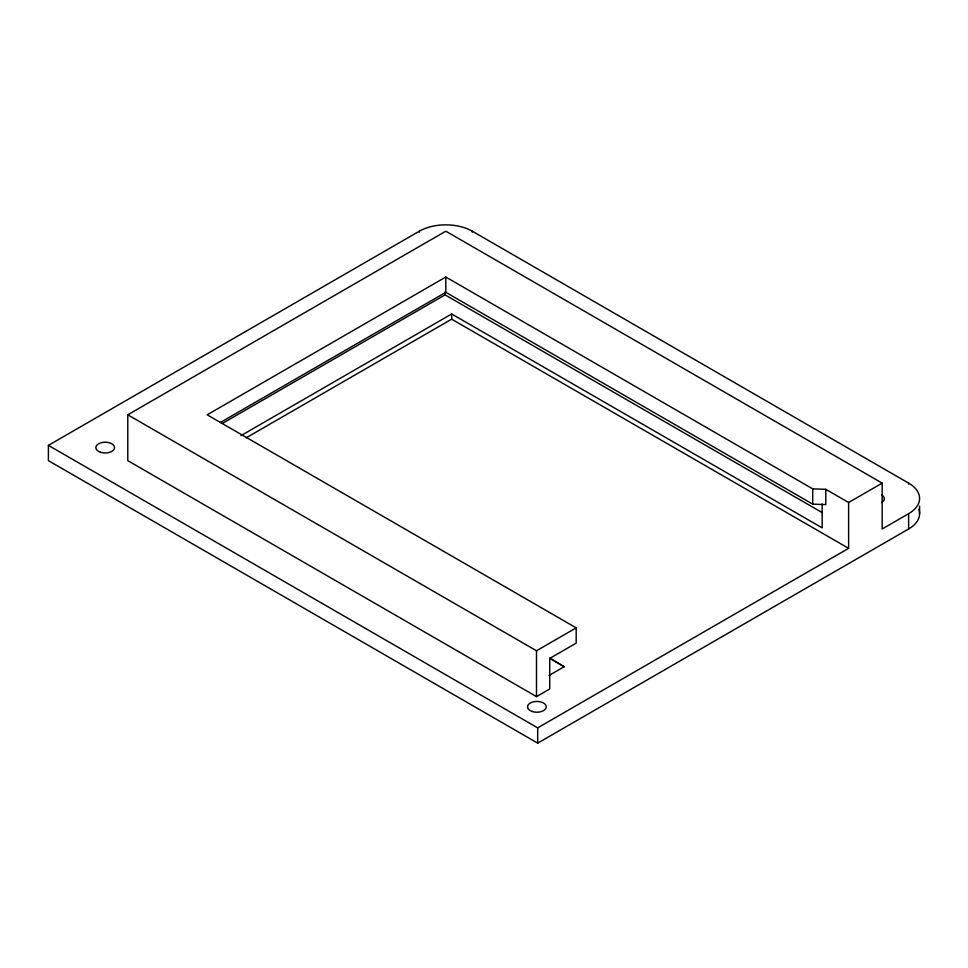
<?xml version="1.0" encoding="UTF-8"?>
<svg xmlns="http://www.w3.org/2000/svg" width="968" height="968" viewBox="0 0 968 968"><rect width="100%" height="100%" fill="white"/><g stroke="black" fill="none" stroke-linecap="round" stroke-linejoin="round"><path stroke-width="1.45" d="M48.4 445.365L419.35 231.195A37.425 21.611 0 0 1 472.275 231.195L908.637 483.129A37.425 21.611 0 0 1 908.637 513.681L908.637 528.964L537.688 743.134L48.4 460.647L48.4 445.365L537.688 727.851L848.621 548.336L848.621 502.501L882.175 483.129L882.175 528.964L908.637 513.681M848.621 502.501L825.801 489.324L812.709 488.864L445.812 277.029L207.176 414.812L576.19 627.857L576.19 643.139L549.727 658.409L549.727 688.974L536.502 696.609L127.788 460.647L127.788 414.812L445.812 231.195L882.175 483.129M220.22 422.556L445.812 292.312L812.709 504.134L825.801 504.606L825.801 489.324M222.41 423.427L445.074 294.877L822.292 512.665M240.947 435.648L451.681 313.971L822.159 527.862L822.159 503.989M246.174 437.814L451.681 319.174L848.621 548.336M127.788 414.812L536.502 650.774L576.19 627.857M549.025 675.47L564.15 666.746L550.005 658.046M549.872 658.494L564.15 666.746M919.6 506.046L919.6 513.681M908.637 483.129L908.637 484.085M812.709 488.864L812.709 504.134M537.688 727.851L537.688 743.134M536.502 650.774L536.502 696.609M472.275 231.195L472.275 232.151M451.681 313.971L451.681 319.174M445.812 277.029L445.812 292.312M445.074 291.888L445.074 294.877M419.35 231.195L419.35 232.151M918.801 509.265A37.425 21.611 0 0 1 908.637 528.964M881.606 494.914A9.353 5.397 0 0 1 881.606 502.561M100.527 452.274A9.353 5.397 0 0 0 114.551 447.603A9.353 5.397 0 0 0 100.527 442.921A9.353 5.397 0 0 0 100.527 452.274M532.206 711.504A9.353 5.397 0 0 0 546.242 706.834A9.353 5.397 0 0 0 532.206 702.151A9.353 5.397 0 0 0 532.206 711.504"/></g></svg>
